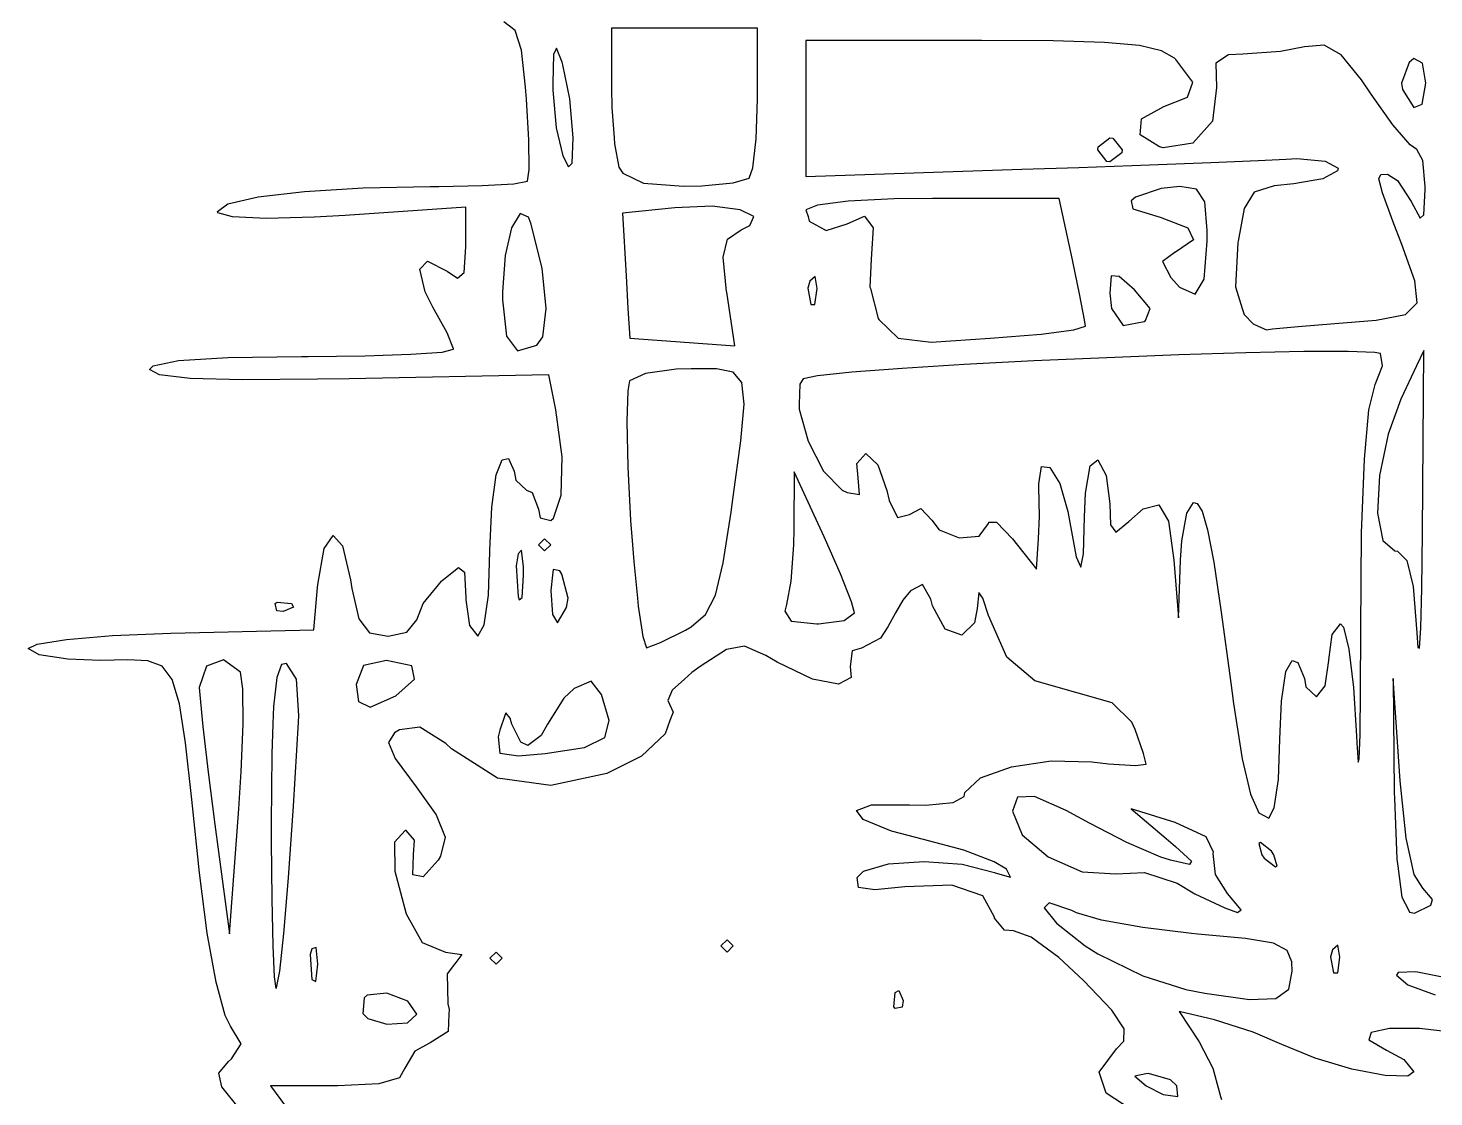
# Model space of a CAD drawing. Extents: x 111.7 to 189.1, y -142.8 to -74.9.
# Drawn here: x 112.67 to 124.57, y -119.95 to -110.9 of the extents above; entities that cross this region are included whole.
import ezdxf

# ---------------------------------------------------------------- set-up
doc = ezdxf.new("R2010")
doc.units = 0
doc.layers.add('BLACK', color=7, linetype='CONTINUOUS')

msp = doc.modelspace()

# ---------------------------------------------------------------- linework, layer by layer
at = {"layer": 'BLACK', "linetype": 'CONTINUOUS'}
for p, q in [((116.794, -110.924), (116.697, -110.85)), ((116.847, -111.092), (116.794, -110.924)), ((118.843, -110.906), (117.609, -110.906)), ((117.609, -110.906), (117.609, -111.412)), ((118.843, -111.506), (118.843, -110.906)), ((117.142, -111.075), (117.119, -111.128)), ((117.19, -111.192), (117.142, -111.075)), ((120.738, -111.009), (119.254, -111.009)), ((119.254, -111.009), (119.254, -111.506)), ((121.346, -111.013), (120.738, -111.009)), ((121.78, -111.027), (121.346, -111.013)), ((122.075, -111.053), (121.78, -111.027)), ((122.261, -111.097), (122.075, -111.053)), ((123.47, -111.064), (123.269, -111.102)), ((123.638, -111.05), (123.47, -111.064)), ((123.782, -111.131), (123.638, -111.05)), ((116.881, -111.403), (116.847, -111.092)), ((117.119, -111.128), (117.112, -111.369)), ((117.197, -111.215), (117.19, -111.192)), ((122.371, -111.159), (122.261, -111.097)), ((122.383, -111.171), (122.371, -111.159)), ((122.527, -111.363), (122.383, -111.171)), ((122.829, -111.131), (122.722, -111.202)), ((122.949, -111.126), (122.829, -111.131)), ((123.269, -111.102), (122.949, -111.126)), ((123.953, -111.343), (123.782, -111.131)), ((124.358, -111.196), (124.293, -111.369)), ((124.396, -111.163), (124.358, -111.196)), ((124.471, -111.2), (124.396, -111.163)), ((117.256, -111.503), (117.197, -111.215)), ((122.722, -111.202), (122.726, -111.406)), ((124.499, -111.369), (124.471, -111.2)), ((116.889, -111.506), (116.881, -111.403)), ((117.112, -111.369), (117.112, -111.43)), ((117.112, -111.43), (117.14, -111.749)), ((117.609, -111.412), (117.612, -111.575)), ((122.482, -111.489), (122.527, -111.363)), ((122.726, -111.406), (122.692, -111.691)), ((124.036, -111.464), (123.953, -111.343)), ((124.293, -111.369), (124.3, -111.425)), ((124.3, -111.425), (124.396, -111.575)), ((124.467, -111.548), (124.499, -111.369)), ((116.91, -111.849), (116.889, -111.506)), ((117.283, -111.832), (117.256, -111.503)), ((118.832, -111.841), (118.843, -111.506)), ((119.254, -111.506), (119.254, -112.16)), ((122.28, -111.567), (122.482, -111.489)), ((124.22, -111.723), (124.036, -111.464)), ((124.396, -111.575), (124.467, -111.548)), ((117.612, -111.575), (117.63, -111.832)), ((122.08, -111.808), (122.092, -111.673)), ((122.092, -111.673), (122.28, -111.567)), ((117.14, -111.749), (117.197, -111.986)), ((122.692, -111.691), (122.527, -111.879)), ((124.366, -111.893), (124.22, -111.723)), ((116.912, -112.1), (116.91, -111.849)), ((117.276, -112.048), (117.283, -111.832)), ((117.63, -111.832), (117.634, -111.885)), ((117.634, -111.885), (117.671, -112.08)), ((118.803, -112.087), (118.832, -111.841)), ((121.722, -111.935), (121.725, -111.91)), ((121.725, -111.91), (121.825, -111.832)), ((121.825, -111.832), (121.849, -111.835)), ((121.849, -111.835), (121.928, -111.935)), ((122.244, -111.91), (122.08, -111.808)), ((122.275, -111.917), (122.244, -111.91)), ((122.527, -111.879), (122.275, -111.917)), ((124.421, -111.932), (124.366, -111.893)), ((117.197, -111.986), (117.244, -112.077)), ((121.8, -112.034), (121.722, -111.935)), ((121.925, -111.959), (121.825, -112.037)), ((121.928, -111.935), (121.925, -111.959)), ((122.678, -112.041), (123.078, -112.024)), ((123.078, -112.024), (123.316, -112.012)), ((123.316, -112.012), (123.406, -112.009)), ((123.406, -112.009), (123.645, -112.03)), ((123.645, -112.03), (123.755, -112.089)), ((124.472, -112.024), (124.421, -111.932)), ((124.492, -112.244), (124.472, -112.024)), ((116.898, -112.2), (116.912, -112.1)), ((117.244, -112.077), (117.276, -112.048)), ((117.671, -112.08), (117.704, -112.133)), ((117.704, -112.133), (117.879, -112.217)), ((118.774, -112.174), (118.803, -112.087)), ((119.254, -112.16), (121.079, -112.099)), ((121.079, -112.099), (121.563, -112.083)), ((121.563, -112.083), (122.159, -112.061)), ((121.825, -112.037), (121.8, -112.034)), ((122.159, -112.061), (122.678, -112.041)), ((123.751, -112.112), (123.627, -112.18)), ((123.755, -112.089), (123.751, -112.112)), ((124.099, -112.18), (124.117, -112.143)), ((124.117, -112.143), (124.174, -112.14)), ((124.174, -112.14), (124.257, -112.195)), ((115.012, -112.286), (115.508, -112.256)), ((115.508, -112.256), (116.075, -112.244)), ((116.075, -112.244), (116.147, -112.244)), ((116.147, -112.244), (116.513, -112.236)), ((116.513, -112.236), (116.781, -112.221)), ((116.781, -112.221), (116.898, -112.2)), ((117.879, -112.217), (118.219, -112.243)), ((118.219, -112.243), (118.373, -112.24)), ((118.373, -112.24), (118.638, -112.215)), ((118.638, -112.215), (118.774, -112.174)), ((122.259, -112.262), (122.043, -112.336)), ((122.416, -112.245), (122.259, -112.262)), ((122.559, -112.267), (122.416, -112.245)), ((122.627, -112.373), (122.559, -112.267)), ((123.215, -112.238), (123.045, -112.292)), ((123.38, -112.223), (123.215, -112.238)), ((123.627, -112.18), (123.38, -112.223)), ((124.13, -112.297), (124.099, -112.18)), ((124.257, -112.195), (124.373, -112.372)), ((124.481, -112.484), (124.492, -112.269)), ((124.492, -112.269), (124.492, -112.244)), ((114.363, -112.39), (114.62, -112.333)), ((114.62, -112.333), (115.012, -112.286)), ((119.612, -112.37), (119.35, -112.402)), ((119.999, -112.35), (119.612, -112.37)), ((120.325, -112.346), (119.999, -112.35)), ((121.396, -112.346), (120.325, -112.346)), ((121.508, -112.865), (121.396, -112.346)), ((122.043, -112.336), (122.006, -112.365)), ((122.006, -112.365), (122.02, -112.433)), ((122.647, -112.617), (122.627, -112.373)), ((123.045, -112.292), (122.961, -112.432)), ((124.219, -112.538), (124.13, -112.297)), ((124.373, -112.372), (124.373, -112.372)), ((124.373, -112.372), (124.449, -112.512)), ((114.274, -112.455), (114.363, -112.39)), ((114.278, -112.467), (114.274, -112.455)), ((114.401, -112.501), (114.278, -112.467)), ((114.687, -112.514), (114.401, -112.501)), ((115.094, -112.505), (114.687, -112.514)), ((115.355, -112.49), (115.094, -112.505)), ((116.375, -112.419), (115.355, -112.49)), ((116.375, -112.755), (116.375, -112.419)), ((116.835, -112.473), (116.763, -112.593)), ((116.906, -112.505), (116.835, -112.473)), ((116.927, -112.554), (116.906, -112.505)), ((118.144, -112.424), (117.701, -112.471)), ((117.701, -112.471), (117.732, -113)), ((118.461, -112.412), (118.144, -112.424)), ((118.697, -112.441), (118.461, -112.412)), ((118.814, -112.499), (118.697, -112.441)), ((118.778, -112.575), (118.814, -112.499)), ((119.35, -112.402), (119.254, -112.443)), ((119.254, -112.443), (119.271, -112.499)), ((119.271, -112.499), (119.282, -112.538)), ((119.602, -112.561), (119.748, -112.495)), ((119.748, -112.495), (119.822, -112.595)), ((122.02, -112.433), (122.222, -112.497)), ((122.222, -112.497), (122.25, -112.503)), ((122.25, -112.503), (122.485, -112.593)), ((122.961, -112.432), (122.91, -112.706)), ((124.449, -112.512), (124.481, -112.484)), ((116.763, -112.593), (116.708, -112.828)), ((117.022, -112.937), (116.927, -112.554)), ((118.59, -112.689), (118.705, -112.611)), ((118.705, -112.611), (118.778, -112.575)), ((119.282, -112.538), (119.424, -112.618)), ((119.424, -112.618), (119.602, -112.561)), ((119.822, -112.595), (119.804, -112.86)), ((122.485, -112.593), (122.531, -112.696)), ((122.647, -112.706), (122.647, -112.617)), ((124.294, -112.734), (124.219, -112.538)), ((118.554, -112.842), (118.59, -112.689)), ((122.531, -112.696), (122.379, -112.799)), ((122.623, -113.029), (122.647, -112.706)), ((122.908, -112.718), (122.887, -113.093)), ((122.91, -112.706), (122.908, -112.718)), ((124.404, -113.042), (124.294, -112.734)), ((116.362, -112.972), (116.375, -112.755)), ((116.708, -112.828), (116.685, -113.137)), ((118.582, -113.132), (118.554, -112.842)), ((119.804, -112.86), (119.795, -113.095)), ((122.378, -112.799), (122.27, -112.88)), ((122.379, -112.799), (122.378, -112.799)), ((115.987, -112.945), (116.053, -112.875)), ((116.031, -113.136), (115.987, -112.945)), ((116.053, -112.875), (116.218, -112.961)), ((116.218, -112.961), (116.306, -113.019)), ((116.306, -113.019), (116.362, -112.972)), ((117.056, -113.277), (117.022, -112.937)), ((121.571, -113.167), (121.508, -112.865)), ((122.27, -112.88), (122.34, -113.015)), ((117.732, -113), (117.748, -113.277)), ((119.287, -113.046), (119.27, -113.106)), ((119.332, -113.007), (119.287, -113.046)), ((119.349, -113.109), (119.332, -113.007)), ((119.795, -113.095), (119.799, -113.109)), ((121.836, -113.001), (121.825, -113.147)), ((121.903, -113.007), (121.836, -113.001)), ((122.033, -113.119), (121.903, -113.007)), ((122.34, -113.015), (122.414, -113.095)), ((122.414, -113.095), (122.547, -113.157)), ((122.547, -113.157), (122.623, -113.029)), ((122.887, -113.093), (122.945, -113.278)), ((124.424, -113.228), (124.404, -113.042)), ((116.097, -113.265), (116.031, -113.136)), ((116.685, -113.137), (116.685, -113.203)), ((116.685, -113.203), (116.719, -113.51)), ((118.583, -113.138), (118.582, -113.132)), ((118.651, -113.592), (118.583, -113.138)), ((119.27, -113.106), (119.295, -113.243)), ((119.33, -113.242), (119.349, -113.109)), ((119.799, -113.109), (119.864, -113.362)), ((121.611, -113.373), (121.571, -113.167)), ((121.825, -113.147), (121.838, -113.277)), ((122.165, -113.278), (122.033, -113.119)), ((116.217, -113.483), (116.097, -113.265)), ((117.028, -113.517), (117.056, -113.277)), ((117.748, -113.277), (117.763, -113.528)), ((119.295, -113.243), (119.33, -113.242)), ((121.838, -113.277), (121.936, -113.421)), ((122.125, -113.379), (122.165, -113.278)), ((122.945, -113.278), (122.961, -113.329)), ((122.961, -113.329), (123.038, -113.406)), ((124.077, -113.376), (124.325, -113.328)), ((124.325, -113.328), (124.424, -113.228)), ((119.864, -113.362), (119.869, -113.37)), ((119.869, -113.37), (120.033, -113.528)), ((121.243, -113.493), (121.521, -113.457)), ((121.521, -113.457), (121.619, -113.425)), ((121.619, -113.425), (121.611, -113.373)), ((121.936, -113.421), (122.115, -113.386)), ((122.115, -113.386), (122.125, -113.379)), ((123.038, -113.406), (123.078, -113.425)), ((123.078, -113.425), (123.149, -113.458)), ((123.149, -113.458), (123.202, -113.45)), ((123.202, -113.45), (123.419, -113.428)), ((123.419, -113.428), (123.727, -113.404)), ((123.727, -113.404), (124.077, -113.376)), ((116.271, -113.617), (116.217, -113.483)), ((116.719, -113.51), (116.814, -113.634)), ((116.978, -113.588), (117.028, -113.517)), ((117.763, -113.528), (118.651, -113.592)), ((120.033, -113.528), (120.312, -113.561)), ((120.312, -113.561), (120.811, -113.529)), ((120.811, -113.529), (121.243, -113.493)), ((113.945, -113.718), (114.364, -113.692)), ((114.364, -113.692), (114.986, -113.683)), ((114.986, -113.683), (115.042, -113.683)), ((115.042, -113.683), (115.522, -113.677)), ((115.522, -113.677), (115.912, -113.664)), ((115.912, -113.664), (116.175, -113.645)), ((116.175, -113.645), (116.272, -113.621)), ((116.272, -113.621), (116.271, -113.617)), ((116.814, -113.634), (116.978, -113.588)), ((121.799, -113.693), (121.182, -113.721)), ((122.409, -113.669), (121.799, -113.693)), ((122.976, -113.651), (122.409, -113.669)), ((123.465, -113.641), (122.976, -113.651)), ((123.841, -113.64), (123.465, -113.641)), ((124.067, -113.649), (123.841, -113.64)), ((124.113, -113.658), (124.067, -113.649)), ((124.13, -113.763), (124.113, -113.658)), ((124.482, -113.631), (124.419, -113.763)), ((124.47, -115.174), (124.482, -113.631)), ((113.701, -113.794), (113.731, -113.763)), ((113.785, -113.839), (113.701, -113.794)), ((113.731, -113.763), (113.945, -113.718)), ((118.157, -113.789), (117.896, -113.826)), ((118.283, -113.786), (118.157, -113.789)), ((118.498, -113.787), (118.283, -113.786)), ((118.637, -113.815), (118.498, -113.787)), ((118.712, -113.903), (118.637, -113.815)), ((119.642, -113.816), (119.35, -113.846)), ((120.068, -113.784), (119.642, -113.816)), ((120.593, -113.752), (120.068, -113.784)), ((121.182, -113.721), (120.593, -113.752)), ((124.069, -113.92), (124.13, -113.763)), ((124.419, -113.763), (124.287, -114.043)), ((114.044, -113.868), (113.785, -113.839)), ((114.486, -113.88), (114.044, -113.868)), ((115.121, -113.876), (114.486, -113.88)), ((115.39, -113.871), (115.121, -113.876)), ((117.079, -113.837), (115.39, -113.871)), ((117.138, -114.133), (117.079, -113.837)), ((117.762, -113.89), (117.746, -113.974)), ((117.896, -113.826), (117.762, -113.89)), ((118.731, -114.086), (118.712, -113.903)), ((119.201, -113.918), (119.197, -114.086)), ((119.229, -113.872), (119.201, -113.918)), ((119.35, -113.846), (119.229, -113.872)), ((124.016, -114.135), (124.069, -113.92)), ((117.746, -113.974), (117.738, -114.234)), ((124.287, -114.043), (124.178, -114.339)), ((117.191, -114.532), (117.138, -114.133)), ((118.703, -114.397), (118.731, -114.086)), ((119.197, -114.086), (119.196, -114.128)), ((119.196, -114.128), (119.273, -114.399)), ((123.978, -114.553), (124.016, -114.135)), ((117.738, -114.234), (117.746, -114.616)), ((118.639, -114.871), (118.703, -114.397)), ((119.273, -114.399), (119.403, -114.653)), ((124.178, -114.339), (124.106, -114.69)), ((119.685, -114.587), (119.759, -114.505)), ((119.759, -114.505), (119.761, -114.505)), ((119.761, -114.505), (119.861, -114.599)), ((116.632, -114.684), (116.683, -114.557)), ((116.683, -114.557), (116.736, -114.547)), ((116.736, -114.547), (116.786, -114.654)), ((117.183, -114.856), (117.191, -114.532)), ((117.746, -114.616), (117.77, -115.072)), ((119.695, -114.709), (119.685, -114.587)), ((119.861, -114.599), (119.938, -114.816)), ((121.223, -114.761), (121.246, -114.613)), ((121.246, -114.613), (121.317, -114.621)), ((121.317, -114.621), (121.402, -114.757)), ((121.62, -114.84), (121.658, -114.609)), ((121.658, -114.609), (121.722, -114.557)), ((121.722, -114.557), (121.794, -114.69)), ((123.955, -115.174), (123.978, -114.553)), ((116.595, -114.959), (116.632, -114.684)), ((116.786, -114.654), (116.799, -114.73)), ((116.799, -114.73), (116.889, -114.814)), ((119.153, -114.66), (119.152, -115.14)), ((119.409, -115.21), (119.153, -114.66)), ((119.403, -114.653), (119.561, -114.813)), ((119.708, -114.851), (119.695, -114.709)), ((121.225, -114.788), (121.223, -114.761)), ((121.402, -114.757), (121.469, -114.994)), ((121.794, -114.69), (121.825, -114.93)), ((124.106, -114.69), (124.09, -115.009)), ((116.889, -114.814), (116.938, -114.833)), ((116.938, -114.833), (116.992, -114.974)), ((117.118, -115.05), (117.183, -114.856)), ((118.621, -114.999), (118.639, -114.871)), ((119.561, -114.813), (119.603, -114.835)), ((119.603, -114.835), (119.708, -114.851)), ((119.938, -114.816), (119.958, -114.901)), ((121.23, -115.034), (121.225, -114.788)), ((121.611, -115.039), (121.62, -114.84)), ((116.58, -115.322), (116.595, -114.959)), ((116.992, -114.974), (117.006, -115.048)), ((118.554, -115.428), (118.621, -114.999)), ((119.958, -114.901), (120.027, -115.046)), ((120.129, -115.019), (120.226, -114.97)), ((120.226, -114.97), (120.318, -115.068)), ((121.469, -114.994), (121.485, -115.087)), ((121.825, -114.93), (121.831, -115.108)), ((121.986, -115.078), (122.107, -114.973)), ((122.107, -114.973), (122.24, -114.938)), ((122.24, -114.938), (122.321, -115.077)), ((122.476, -115.009), (122.533, -114.917)), ((122.533, -114.917), (122.563, -114.926)), ((122.563, -114.926), (122.607, -114.993)), ((122.607, -114.993), (122.652, -115.149)), ((117.006, -115.048), (117.094, -115.071)), ((117.094, -115.071), (117.118, -115.05)), ((117.77, -115.072), (117.786, -115.277)), ((120.027, -115.046), (120.129, -115.019)), ((120.318, -115.068), (120.382, -115.151)), ((120.72, -115.202), (120.799, -115.097)), ((120.799, -115.097), (120.8, -115.084)), ((120.8, -115.084), (120.867, -115.086)), ((120.867, -115.086), (121.002, -115.225)), ((121.222, -115.225), (121.23, -115.034)), ((121.485, -115.087), (121.541, -115.378)), ((121.601, -115.353), (121.611, -115.039)), ((121.831, -115.108), (121.874, -115.169)), ((121.874, -115.169), (121.986, -115.078)), ((122.321, -115.077), (122.366, -115.405)), ((122.435, -115.244), (122.476, -115.009)), ((124.09, -115.009), (124.133, -115.239)), ((115.179, -115.307), (115.254, -115.197)), ((115.254, -115.197), (115.333, -115.285)), ((117.043, -115.225), (116.992, -115.277)), ((117.094, -115.277), (117.043, -115.225)), ((119.152, -115.14), (119.149, -115.277)), ((119.547, -115.521), (119.409, -115.21)), ((120.382, -115.151), (120.551, -115.218)), ((120.551, -115.218), (120.72, -115.202)), ((121.002, -115.225), (121.203, -115.482)), ((121.203, -115.482), (121.222, -115.225)), ((122.652, -115.149), (122.703, -115.424)), ((123.948, -115.996), (123.955, -115.174)), ((124.133, -115.239), (124.237, -115.328)), ((124.464, -115.647), (124.47, -115.174)), ((115.125, -115.611), (115.179, -115.307)), ((115.333, -115.285), (115.401, -115.573)), ((116.567, -115.701), (116.58, -115.334)), ((116.58, -115.334), (116.58, -115.322)), ((116.818, -115.354), (116.802, -115.453)), ((116.848, -115.322), (116.818, -115.354)), ((116.864, -115.464), (116.848, -115.322)), ((116.992, -115.277), (117.043, -115.328)), ((117.043, -115.328), (117.094, -115.277)), ((117.786, -115.277), (117.797, -115.418)), ((119.149, -115.277), (119.127, -115.584)), ((121.579, -115.466), (121.601, -115.353)), ((122.423, -115.405), (122.435, -115.244)), ((124.237, -115.328), (124.257, -115.33)), ((124.257, -115.33), (124.338, -115.41)), ((116.175, -115.579), (116.314, -115.468)), ((116.314, -115.468), (116.366, -115.507)), ((116.802, -115.453), (116.818, -115.714)), ((116.865, -115.534), (116.864, -115.464)), ((117.797, -115.418), (117.828, -115.729)), ((118.488, -115.701), (118.554, -115.428)), ((121.541, -115.378), (121.579, -115.466)), ((122.366, -115.405), (122.405, -115.894)), ((122.405, -115.894), (122.423, -115.405)), ((122.703, -115.424), (122.766, -115.846)), ((124.338, -115.41), (124.39, -115.63)), ((115.401, -115.573), (115.412, -115.645)), ((116.014, -115.772), (116.169, -115.585)), ((116.169, -115.585), (116.175, -115.579)), ((116.366, -115.507), (116.375, -115.723)), ((116.854, -115.721), (116.865, -115.534)), ((117.109, -115.534), (117.096, -115.662)), ((117.114, -115.484), (117.109, -115.534)), ((117.17, -115.497), (117.114, -115.484)), ((117.189, -115.524), (117.17, -115.497)), ((117.242, -115.729), (117.189, -115.524)), ((119.127, -115.584), (119.089, -115.782)), ((119.64, -115.758), (119.547, -115.521)), ((115.089, -115.996), (115.122, -115.637)), ((115.122, -115.637), (115.125, -115.611)), ((115.412, -115.645), (115.472, -115.904)), ((116.53, -115.954), (116.567, -115.701)), ((116.818, -115.714), (116.828, -115.743)), ((117.096, -115.662), (117.108, -115.867)), ((118.404, -115.865), (118.488, -115.701)), ((120.138, -115.665), (120.072, -115.744)), ((120.24, -115.613), (120.138, -115.665)), ((120.31, -115.736), (120.24, -115.613)), ((120.716, -115.681), (120.702, -115.816)), ((120.751, -115.727), (120.716, -115.681)), ((124.39, -115.63), (124.422, -116.022)), ((124.455, -115.978), (124.464, -115.647)), ((114.764, -115.774), (114.779, -115.761)), ((114.778, -115.835), (114.764, -115.774)), ((114.832, -115.842), (114.778, -115.835)), ((114.779, -115.761), (114.901, -115.774)), ((114.917, -115.805), (114.832, -115.842)), ((114.901, -115.774), (114.917, -115.805)), ((115.963, -115.91), (116.014, -115.772)), ((116.375, -115.723), (116.375, -115.741)), ((116.375, -115.741), (116.407, -115.958)), ((116.828, -115.743), (116.854, -115.721)), ((117.153, -115.936), (117.228, -115.807)), ((117.228, -115.807), (117.242, -115.729)), ((117.828, -115.729), (117.835, -115.796)), ((117.835, -115.796), (117.873, -116.053)), ((119.089, -115.782), (119.074, -115.837)), ((119.074, -115.837), (119.128, -115.922)), ((119.665, -115.852), (119.64, -115.758)), ((120.072, -115.744), (120.012, -115.852)), ((120.325, -115.794), (120.31, -115.736)), ((120.432, -115.991), (120.325, -115.794)), ((120.702, -115.816), (120.68, -115.937)), ((120.798, -115.874), (120.751, -115.727)), ((115.472, -115.904), (115.562, -116.021)), ((115.876, -116.016), (115.963, -115.91)), ((116.477, -116.048), (116.53, -115.954)), ((117.108, -115.867), (117.153, -115.936)), ((118.283, -115.97), (118.404, -115.865)), ((119.128, -115.922), (119.346, -115.945)), ((119.346, -115.945), (119.359, -115.945)), ((119.359, -115.945), (119.576, -115.917)), ((119.576, -115.917), (119.665, -115.852)), ((120.012, -115.852), (119.946, -115.971)), ((120.68, -115.937), (120.571, -116.04)), ((120.953, -116.227), (120.798, -115.874)), ((122.766, -115.846), (122.848, -116.443)), ((123.705, -116.034), (123.775, -115.945)), ((123.775, -115.945), (123.8, -115.973)), ((112.999, -116.077), (113.388, -116.045)), ((113.388, -116.045), (113.881, -116.025)), ((113.881, -116.025), (115.089, -115.996)), ((115.562, -116.021), (115.718, -116.048)), ((115.718, -116.048), (115.876, -116.016)), ((116.407, -115.958), (116.477, -116.048)), ((117.873, -116.053), (117.905, -116.147)), ((118.024, -116.103), (118.235, -115.998)), ((118.235, -115.998), (118.283, -115.97)), ((119.885, -116.067), (119.723, -116.151)), ((119.946, -115.971), (119.885, -116.067)), ((120.571, -116.04), (120.432, -115.991)), ((123.676, -116.25), (123.705, -116.034)), ((123.8, -115.973), (123.846, -116.16)), ((123.946, -116.513), (123.948, -115.996)), ((124.422, -116.022), (124.431, -116.145)), ((124.444, -116.15), (124.455, -115.978)), ((112.673, -116.154), (112.749, -116.116)), ((112.766, -116.207), (112.673, -116.154)), ((112.749, -116.116), (112.999, -116.077)), ((117.905, -116.147), (118.024, -116.103)), ((118.581, -116.163), (118.358, -116.306)), ((118.733, -116.134), (118.581, -116.163)), ((118.914, -116.212), (118.733, -116.134)), ((119.644, -116.172), (119.628, -116.305)), ((119.723, -116.151), (119.644, -116.172)), ((123.846, -116.16), (123.885, -116.483)), ((124.431, -116.145), (124.444, -116.15)), ((113.009, -116.243), (112.766, -116.207)), ((113.285, -116.254), (113.009, -116.243)), ((113.517, -116.25), (113.285, -116.254)), ((113.687, -116.257), (113.517, -116.25)), ((113.808, -116.304), (113.687, -116.257)), ((113.893, -116.416), (113.808, -116.304)), ((114.182, -116.304), (114.121, -116.485)), ((114.326, -116.25), (114.182, -116.304)), ((114.471, -116.354), (114.326, -116.25)), ((114.818, -116.29), (114.776, -116.4)), ((114.858, -116.28), (114.818, -116.29)), ((114.943, -116.414), (114.858, -116.28)), ((115.509, -116.298), (115.449, -116.459)), ((115.706, -116.254), (115.509, -116.298)), ((115.918, -116.299), (115.706, -116.254)), ((115.943, -116.413), (115.918, -116.299)), ((118.358, -116.306), (118.289, -116.357)), ((119.009, -116.268), (118.914, -116.212)), ((119.308, -116.412), (119.009, -116.268)), ((119.628, -116.305), (119.637, -116.398)), ((121.189, -116.428), (120.953, -116.227)), ((123.314, -116.348), (123.367, -116.254)), ((123.367, -116.254), (123.415, -116.271)), ((123.415, -116.271), (123.47, -116.408)), ((123.646, -116.47), (123.676, -116.254)), ((123.676, -116.254), (123.676, -116.25)), ((113.954, -116.623), (113.893, -116.416)), ((114.49, -116.494), (114.471, -116.354)), ((114.776, -116.4), (114.748, -116.645)), ((114.963, -116.721), (114.943, -116.414)), ((115.783, -116.554), (115.943, -116.413)), ((117.437, -116.431), (117.294, -116.493)), ((117.524, -116.544), (117.437, -116.431)), ((118.227, -116.413), (118.123, -116.505)), ((118.289, -116.357), (118.227, -116.413)), ((119.529, -116.456), (119.308, -116.412)), ((119.637, -116.398), (119.529, -116.456)), ((121.538, -116.526), (121.189, -116.428)), ((123.277, -116.598), (123.314, -116.348)), ((123.47, -116.408), (123.482, -116.479)), ((124.282, -117.273), (124.221, -116.408)), ((124.221, -116.408), (124.231, -117.376)), ((114.121, -116.485), (114.125, -116.546)), ((114.125, -116.546), (114.152, -116.815)), ((114.491, -116.79), (114.49, -116.494)), ((115.449, -116.459), (115.468, -116.602)), ((117.294, -116.493), (117.206, -116.575)), ((117.59, -116.764), (117.524, -116.544)), ((118.123, -116.505), (118.085, -116.593)), ((121.845, -116.614), (121.538, -116.526)), ((122.848, -116.443), (122.872, -116.62)), ((123.482, -116.479), (123.573, -116.562)), ((123.574, -116.562), (123.646, -116.47)), ((123.885, -116.483), (123.911, -116.896)), ((123.941, -116.881), (123.946, -116.513)), ((114.005, -116.953), (113.954, -116.623)), ((114.748, -116.645), (114.743, -116.79)), ((115.468, -116.602), (115.567, -116.651)), ((115.567, -116.651), (115.783, -116.554)), ((117.206, -116.575), (117.066, -116.793)), ((118.085, -116.593), (118.13, -116.692)), ((122.01, -116.776), (121.845, -116.614)), ((122.872, -116.62), (122.945, -117.087)), ((123.264, -116.922), (123.277, -116.598)), ((123.573, -116.562), (123.574, -116.562)), ((114.918, -117.489), (114.961, -116.777)), ((114.961, -116.777), (114.963, -116.721)), ((116.707, -116.721), (116.663, -116.845)), ((116.715, -116.699), (116.707, -116.721)), ((116.752, -116.744), (116.715, -116.699)), ((116.764, -116.793), (116.752, -116.744)), ((117.552, -116.907), (117.59, -116.764)), ((118.103, -116.764), (118.063, -116.876)), ((118.13, -116.692), (118.103, -116.764)), ((122.039, -116.84), (122.01, -116.776)), ((114.152, -116.815), (114.197, -117.2)), ((114.476, -117.194), (114.491, -116.79)), ((114.743, -116.79), (114.734, -117.048)), ((115.774, -116.866), (115.722, -116.949)), ((115.814, -116.841), (115.774, -116.866)), ((115.988, -116.82), (115.814, -116.841)), ((116.207, -116.958), (115.988, -116.82)), ((116.663, -116.845), (116.649, -116.901)), ((116.649, -116.901), (116.663, -117.038)), ((116.842, -116.946), (116.764, -116.793)), ((117.014, -116.89), (116.9, -116.973)), ((117.066, -116.793), (117.014, -116.89)), ((117.38, -116.992), (117.552, -116.907)), ((118.063, -116.876), (117.863, -117.064)), ((122.11, -117.042), (122.039, -116.84)), ((123.911, -116.896), (123.914, -116.953)), ((123.934, -117.086), (123.941, -116.881)), ((114.058, -117.431), (114.005, -116.953)), ((115.722, -116.949), (115.778, -117.085)), ((116.255, -117.002), (116.207, -116.958)), ((116.645, -117.25), (116.255, -117.002)), ((116.9, -116.973), (116.842, -116.946)), ((117.046, -117.043), (117.38, -116.992)), ((123.251, -117.262), (123.264, -116.922)), ((123.914, -116.953), (123.925, -117.114)), ((114.734, -117.048), (114.729, -117.633)), ((115.778, -117.085), (115.957, -117.325)), ((116.663, -117.038), (116.821, -117.061)), ((116.821, -117.061), (117.046, -117.043)), ((117.863, -117.064), (117.568, -117.211)), ((120.993, -117.154), (121.328, -117.103)), ((121.328, -117.103), (121.673, -117.112)), ((121.673, -117.112), (121.812, -117.129)), ((121.812, -117.129), (122.042, -117.145)), ((122.042, -117.145), (122.133, -117.132)), ((122.133, -117.132), (122.11, -117.042)), ((122.945, -117.087), (123.014, -117.385)), ((123.925, -117.114), (123.934, -117.086)), ((114.197, -117.2), (114.254, -117.642)), ((114.456, -117.511), (114.476, -117.194)), ((117.094, -117.312), (116.645, -117.25)), ((117.568, -117.211), (117.094, -117.312)), ((120.597, -117.373), (120.729, -117.249)), ((120.729, -117.249), (120.993, -117.154)), ((123.216, -117.503), (123.251, -117.262)), ((115.957, -117.325), (116.126, -117.56)), ((120.591, -117.405), (120.597, -117.373)), ((124.231, -117.376), (124.232, -117.421)), ((124.332, -117.758), (124.282, -117.273)), ((114.123, -118.053), (114.058, -117.431)), ((114.875, -118.093), (114.918, -117.489)), ((119.681, -117.523), (119.809, -117.476)), ((119.809, -117.476), (120.129, -117.475)), ((120.129, -117.475), (120.268, -117.479)), ((120.268, -117.479), (120.499, -117.458)), ((120.499, -117.458), (120.591, -117.405)), ((121.044, -117.411), (121.002, -117.531)), ((121.187, -117.407), (121.044, -117.411)), ((121.455, -117.523), (121.187, -117.407)), ((123.014, -117.385), (123.086, -117.544)), ((124.232, -117.421), (124.252, -117.935)), ((114.378, -118.567), (114.456, -117.511)), ((116.126, -117.56), (116.201, -117.751)), ((119.738, -117.601), (119.681, -117.523)), ((119.977, -117.698), (119.738, -117.601)), ((121.002, -117.531), (121.083, -117.729)), ((121.652, -117.631), (121.455, -117.523)), ((122.378, -117.627), (122.004, -117.51)), ((122.004, -117.51), (122.3, -117.761)), ((123.086, -117.544), (123.169, -117.59)), ((123.169, -117.59), (123.216, -117.503)), ((114.254, -117.642), (114.378, -118.567)), ((114.729, -117.633), (114.73, -117.783)), ((115.862, -117.694), (115.773, -117.792)), ((115.872, -117.693), (115.862, -117.694)), ((115.943, -117.775), (115.872, -117.693)), ((120.249, -117.77), (119.977, -117.698)), ((121.083, -117.729), (121.302, -117.917)), ((121.968, -117.796), (121.652, -117.631)), ((122.64, -117.746), (122.378, -117.627)), ((114.73, -117.783), (114.734, -118.273)), ((115.773, -117.792), (115.775, -118.038)), ((115.933, -117.899), (115.943, -117.775)), ((116.201, -117.751), (116.163, -117.91)), ((120.588, -117.861), (120.249, -117.77)), ((122.256, -117.918), (121.968, -117.796)), ((122.3, -117.761), (122.381, -117.83)), ((122.381, -117.83), (122.514, -117.953)), ((122.701, -117.877), (122.64, -117.746)), ((123.098, -117.796), (123.084, -117.803)), ((123.084, -117.803), (123.11, -117.899)), ((123.192, -117.868), (123.098, -117.796)), ((124.399, -118.066), (124.332, -117.758)), ((115.929, -118.07), (115.933, -117.899)), ((116.143, -117.945), (116.015, -118.087)), ((116.163, -117.91), (116.143, -117.945)), ((119.74, -118.038), (119.951, -117.976)), ((119.951, -117.976), (120.253, -117.955)), ((120.253, -117.955), (120.575, -117.978)), ((120.575, -117.978), (120.848, -118.048)), ((120.847, -117.958), (120.588, -117.861)), ((120.949, -118.02), (120.847, -117.958)), ((121.302, -117.917), (121.59, -118.042)), ((122.339, -117.945), (122.256, -117.918)), ((122.498, -117.981), (122.339, -117.945)), ((122.514, -117.953), (122.498, -117.981)), ((122.698, -117.888), (122.701, -117.877)), ((122.718, -118.066), (122.698, -117.888)), ((123.11, -117.899), (123.131, -117.929)), ((123.131, -117.929), (123.225, -118.002)), ((123.213, -117.899), (123.192, -117.868)), ((123.239, -117.995), (123.213, -117.899)), ((124.252, -117.935), (124.26, -117.995)), ((114.188, -118.561), (114.123, -118.053)), ((114.836, -118.566), (114.875, -118.093)), ((115.775, -118.038), (115.871, -118.398)), ((116.015, -118.087), (115.929, -118.07)), ((119.687, -118.092), (119.74, -118.038)), ((119.698, -118.176), (119.687, -118.092)), ((120.848, -118.048), (120.853, -118.051)), ((120.853, -118.051), (120.983, -118.089)), ((120.983, -118.089), (120.949, -118.02)), ((121.59, -118.042), (121.876, -118.06)), ((121.876, -118.06), (122.117, -118.05)), ((122.117, -118.05), (122.393, -118.139)), ((122.819, -118.227), (122.718, -118.066)), ((123.225, -118.002), (123.239, -117.995)), ((124.26, -117.995), (124.295, -118.258)), ((124.473, -118.182), (124.399, -118.066)), ((119.836, -118.197), (119.698, -118.176)), ((120.089, -118.17), (119.836, -118.197)), ((120.489, -118.157), (120.089, -118.17)), ((120.75, -118.246), (120.489, -118.157)), ((122.393, -118.139), (122.544, -118.23)), ((124.555, -118.278), (124.473, -118.182)), ((114.734, -118.273), (114.743, -118.669)), ((120.85, -118.427), (120.75, -118.246)), ((121.311, -118.306), (121.27, -118.349)), ((121.503, -118.37), (121.311, -118.306)), ((122.544, -118.23), (122.796, -118.349)), ((122.936, -118.365), (122.819, -118.227)), ((124.295, -118.258), (124.35, -118.365)), ((124.403, -118.392), (124.541, -118.324)), ((124.541, -118.324), (124.555, -118.278)), ((115.871, -118.398), (116.006, -118.642)), ((120.85, -118.435), (120.85, -118.427)), ((120.932, -118.537), (120.85, -118.435)), ((121.27, -118.349), (121.374, -118.477)), ((121.542, -118.389), (121.503, -118.37)), ((121.755, -118.453), (121.542, -118.389)), ((122.103, -118.515), (121.755, -118.453)), ((122.796, -118.349), (122.905, -118.386)), ((122.905, -118.386), (122.936, -118.365)), ((124.35, -118.365), (124.361, -118.384)), ((124.361, -118.384), (124.403, -118.392)), ((114.264, -118.978), (114.188, -118.561)), ((114.802, -118.884), (114.836, -118.566)), ((121.009, -118.542), (120.932, -118.537)), ((121.16, -118.597), (121.009, -118.542)), ((121.374, -118.477), (121.617, -118.669)), ((122.515, -118.565), (122.103, -118.515)), ((122.57, -118.57), (122.515, -118.565)), ((122.971, -118.607), (122.57, -118.57)), ((114.743, -118.669), (114.755, -118.933)), ((115.11, -118.683), (115.073, -118.696)), ((115.124, -118.824), (115.11, -118.683)), ((116.006, -118.642), (116.205, -118.723)), ((118.534, -118.67), (118.586, -118.619)), ((118.586, -118.722), (118.534, -118.67)), ((118.586, -118.619), (118.637, -118.67)), ((118.637, -118.67), (118.586, -118.722)), ((121.392, -118.767), (121.16, -118.597)), ((121.617, -118.669), (121.722, -118.736)), ((123.208, -118.648), (122.971, -118.607)), ((123.325, -118.709), (123.208, -118.648)), ((123.754, -118.663), (123.708, -118.702)), ((123.771, -118.764), (123.754, -118.663)), ((115.073, -118.696), (115.059, -118.742)), ((115.059, -118.742), (115.073, -118.953)), ((116.205, -118.723), (116.342, -118.744)), ((116.292, -118.81), (116.281, -118.824)), ((116.342, -118.744), (116.292, -118.81)), ((116.58, -118.773), (116.632, -118.722)), ((116.632, -118.824), (116.58, -118.773)), ((116.632, -118.722), (116.683, -118.773)), ((116.683, -118.773), (116.632, -118.824)), ((121.603, -118.962), (121.392, -118.767)), ((121.722, -118.736), (122.103, -118.923)), ((123.364, -118.806), (123.325, -118.709)), ((123.367, -118.885), (123.364, -118.806)), ((123.708, -118.702), (123.692, -118.762)), ((123.692, -118.762), (123.714, -118.885)), ((123.752, -118.898), (123.771, -118.764)), ((114.775, -119.025), (114.802, -118.884)), ((115.108, -118.97), (115.124, -118.824)), ((116.281, -118.824), (116.219, -118.907)), ((116.219, -118.907), (116.223, -119.159)), ((122.103, -118.923), (122.467, -119.039)), ((123.339, -119.037), (123.367, -118.885)), ((123.714, -118.885), (123.717, -118.899)), ((123.717, -118.899), (123.752, -118.898)), ((124.263, -118.894), (124.25, -118.919)), ((124.25, -118.919), (124.346, -118.998)), ((124.414, -118.889), (124.263, -118.894)), ((124.682, -118.943), (124.414, -118.889)), ((114.341, -119.26), (114.264, -118.978)), ((114.755, -118.933), (114.77, -119.03)), ((114.77, -119.03), (114.775, -119.025)), ((115.073, -118.953), (115.108, -118.97)), ((120.008, -119.064), (120.039, -119.048)), ((120.039, -119.048), (120.077, -119.133)), ((121.84, -119.215), (121.603, -118.962)), ((122.467, -119.039), (122.628, -119.07)), ((123.23, -119.115), (123.339, -119.037)), ((124.346, -118.998), (124.577, -119.085)), ((115.515, -119.11), (115.505, -119.243)), ((115.541, -119.088), (115.515, -119.11)), ((115.707, -119.069), (115.541, -119.088)), ((115.885, -119.138), (115.707, -119.069)), ((115.963, -119.247), (115.885, -119.138)), ((116.223, -119.159), (116.235, -119.208)), ((119.996, -119.186), (120.008, -119.064)), ((120.077, -119.133), (120.069, -119.187)), ((122.628, -119.07), (123.005, -119.124)), ((123.005, -119.124), (123.23, -119.115)), ((114.386, -119.35), (114.341, -119.26)), ((115.505, -119.243), (115.546, -119.283)), ((115.546, -119.283), (115.709, -119.333)), ((115.883, -119.321), (115.963, -119.247)), ((116.233, -119.247), (116.226, -119.395)), ((116.235, -119.208), (116.233, -119.247)), ((120.008, -119.201), (119.996, -119.186)), ((120.069, -119.187), (120.008, -119.201)), ((121.946, -119.372), (121.84, -119.215)), ((122.709, -119.296), (122.41, -119.224)), ((122.41, -119.224), (122.58, -119.483)), ((114.475, -119.5), (114.386, -119.35)), ((115.709, -119.333), (115.883, -119.321)), ((116.226, -119.395), (116.075, -119.49)), ((121.942, -119.475), (121.946, -119.372)), ((123.038, -119.401), (122.709, -119.296)), ((123.279, -119.504), (123.038, -119.401)), ((124.036, -119.403), (124.015, -119.466)), ((124.191, -119.369), (124.036, -119.403)), ((124.444, -119.368), (124.191, -119.369)), ((124.761, -119.406), (124.444, -119.368)), ((114.395, -119.625), (114.475, -119.5)), ((116.075, -119.49), (115.946, -119.56)), ((121.881, -119.54), (121.942, -119.475)), ((122.58, -119.483), (122.697, -119.704)), ((123.561, -119.62), (123.279, -119.504)), ((124.015, -119.466), (124.164, -119.551)), ((114.368, -119.649), (114.395, -119.625)), ((115.946, -119.56), (115.86, -119.705)), ((121.735, -119.737), (121.881, -119.54)), ((123.872, -119.712), (123.561, -119.62)), ((124.164, -119.551), (124.311, -119.63)), ((124.311, -119.63), (124.396, -119.736)), ((114.286, -119.747), (114.368, -119.649)), ((114.311, -119.863), (114.286, -119.747)), ((115.86, -119.705), (115.816, -119.787)), ((121.794, -119.916), (121.735, -119.737)), ((122.13, -119.752), (122.037, -119.773)), ((122.153, -119.751), (122.13, -119.752)), ((122.339, -119.804), (122.153, -119.751)), ((122.697, -119.704), (122.75, -119.901)), ((124.153, -119.766), (123.872, -119.712)), ((124.396, -119.736), (124.346, -119.771)), ((114.46, -120.049), (114.311, -119.863)), ((115.292, -119.853), (114.723, -119.853)), ((114.723, -119.853), (115.182, -120.474)), ((115.639, -119.838), (115.292, -119.853)), ((115.816, -119.787), (115.639, -119.838)), ((122.037, -119.773), (122.133, -119.853)), ((122.133, -119.853), (122.276, -119.928)), ((122.39, -119.853), (122.339, -119.804)), ((122.399, -119.944), (122.39, -119.853)), ((124.346, -119.771), (124.153, -119.766)), ((122.005, -120.054), (121.794, -119.916)), ((122.276, -119.928), (122.399, -119.944)), ((122.75, -119.901), (122.762, -119.944)), ((122.762, -119.944), (122.769, -119.969))]:
    msp.add_line(p, q, dxfattribs=at)

doc.saveas('drawing.dxf')
